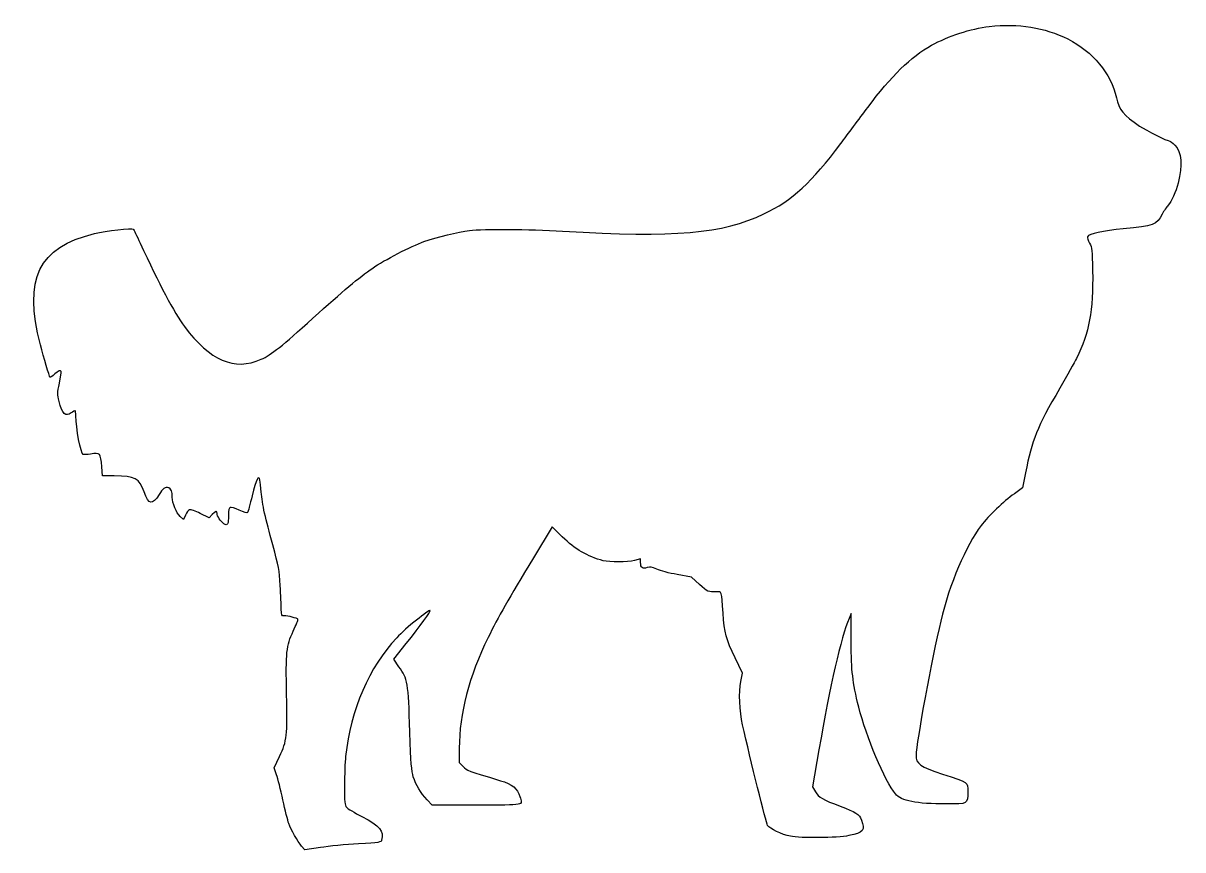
# Model space of a CAD drawing. Header units: centimetres. Extents: x -18 to 17.7, y -12.7 to 12.7.
import ezdxf

# ---------------------------------------------------------------- set-up
doc = ezdxf.new("R2010")
doc.units = ezdxf.units.CM
doc.header["$MEASUREMENT"] = 0
doc.layers.add('Layer 1', color=7, linetype='Continuous')

msp = doc.modelspace()

# ---------------------------------------------------------------- linework, layer by layer
at = {"layer": 'Layer 1'}
msp.add_open_spline([(11.74044, 12.64355), (11.176, 12.57652), (10.47044, 12.34722), (9.96597, 12.06499), (9.96597, 12.06499), (9.33097, 11.71221), (8.72066, 11.11602), (8.00453, 10.15293), (8.00453, 10.15293), (7.747, 9.80721), (7.37659, 9.30979), (7.18256, 9.04874), (7.18256, 9.04874), (6.29003, 7.85282), (5.67973, 7.29191), (4.81542, 6.87916), (4.81542, 6.87916), (3.52778, 6.26885), (2.10256, 6.14538), (-1.3723, 6.34999), (-1.3723, 6.34999), (-2.42711, 6.40996), (-3.78883, 6.42055), (-4.23333, 6.36763), (-4.23333, 6.36763), (-4.57552, 6.32882), (-5.23875, 6.16655), (-5.63739, 6.02544), (-5.63739, 6.02544), (-6.01486, 5.89491), (-6.86858, 5.45041), (-7.21078, 5.21405), (-7.21078, 5.21405), (-7.64117, 4.91419), (-8.11389, 4.51555), (-9.04875, 3.66888), (-9.04875, 3.66888), (-9.99419, 2.81163), (-10.32228, 2.55057), (-10.63978, 2.40594), (-10.63978, 2.40594), (-11.45822, 2.03905), (-12.22022, 2.36713), (-12.99281, 3.41136), (-12.99281, 3.41136), (-13.31384, 3.84528), (-13.7795, 4.72369), (-14.35806, 5.97958), (-14.35806, 5.97958), (-14.46037, 6.20183), (-14.55562, 6.39586), (-14.5662, 6.40644), (-14.5662, 6.40644), (-14.60853, 6.4523), (-15.40934, 6.36763), (-15.76212, 6.27591), (-15.76212, 6.27591), (-17.4872, 5.84552), (-17.95287, 4.88949), (-17.4237, 2.85044), (-17.4237, 2.85044), (-17.32139, 2.45533), (-17.14853, 1.8803), (-17.12384, 1.85561), (-17.12384, 1.85561), (-17.11678, 1.84855), (-17.05328, 1.89442), (-16.98273, 1.95439), (-16.98273, 1.95439), (-16.86984, 2.05317), (-16.79929, 2.08139), (-16.78165, 2.02847), (-16.78165, 2.02847), (-16.77812, 2.01789), (-16.80634, 1.85914), (-16.84162, 1.67569), (-16.84162, 1.67569), (-16.90512, 1.35819), (-16.90512, 1.32997), (-16.84868, 1.11125), (-16.84868, 1.11125), (-16.7499, 0.72672), (-16.65112, 0.63147), (-16.47826, 0.75494), (-16.47826, 0.75494), (-16.42182, 0.79727), (-16.36537, 0.82902), (-16.35479, 0.82902), (-16.35479, 0.82902), (-16.34421, 0.82902), (-16.33362, 0.75494), (-16.33362, 0.66321), (-16.33362, 0.66321), (-16.33362, 0.29632), (-16.18193, -0.4939), (-16.10784, -0.52212), (-16.10784, -0.52212), (-16.08667, -0.5327), (-15.98437, -0.52565), (-15.88206, -0.50801), (-15.88206, -0.50801), (-15.5822, -0.46215), (-15.57162, -0.47273), (-15.53634, -0.89959), (-15.53634, -0.89959), (-15.53634, -0.89959), (-15.51165, -1.18181), (-15.51165, -1.18181), (-15.51165, -1.18181), (-15.51165, -1.18181), (-15.15534, -1.18181), (-15.15534, -1.18181), (-15.15534, -1.18181), (-14.50623, -1.18534), (-14.38981, -1.24531), (-14.23812, -1.66864), (-14.23812, -1.66864), (-14.09701, -2.07433), (-13.98059, -2.0955), (-13.77598, -1.74978), (-13.77598, -1.74978), (-13.66662, -1.56281), (-13.59254, -1.51342), (-13.47965, -1.55222), (-13.47965, -1.55222), (-13.40557, -1.57339), (-13.37029, -1.66864), (-13.37029, -1.8415), (-13.37029, -1.8415), (-13.37029, -2.01083), (-13.24329, -2.32128), (-13.1304, -2.42711), (-13.1304, -2.42711), (-13.1304, -2.42711), (-13.02809, -2.52589), (-13.02809, -2.52589), (-13.02809, -2.52589), (-13.02809, -2.52589), (-12.96459, -2.38478), (-12.96459, -2.38478), (-12.96459, -2.38478), (-12.92931, -2.30364), (-12.87287, -2.23309), (-12.83759, -2.2225), (-12.83759, -2.2225), (-12.80231, -2.20839), (-12.6612, -2.25778), (-12.50951, -2.33186), (-12.50951, -2.33186), (-12.50951, -2.33186), (-12.2414, -2.46592), (-12.2414, -2.46592), (-12.2414, -2.46592), (-12.2414, -2.46592), (-12.14262, -2.37067), (-12.14262, -2.37067), (-12.14262, -2.37067), (-12.0262, -2.25778), (-11.99445, -2.25073), (-11.99445, -2.33539), (-11.99445, -2.33539), (-11.99445, -2.41653), (-11.88509, -2.58233), (-11.78278, -2.65289), (-11.78278, -2.65289), (-11.67342, -2.7305), (-11.64167, -2.67053), (-11.64167, -2.38831), (-11.64167, -2.38831), (-11.64167, -2.23309), (-11.62756, -2.16253), (-11.59228, -2.14842), (-11.59228, -2.14842), (-11.56759, -2.13784), (-11.44059, -2.17664), (-11.31006, -2.23661), (-11.31006, -2.23661), (-11.16189, -2.30364), (-11.07017, -2.32833), (-11.05606, -2.30364), (-11.05606, -2.30364), (-11.04195, -2.28247), (-10.97845, -2.05317), (-10.91495, -1.78858), (-10.91495, -1.78858), (-10.79148, -1.28411), (-10.71387, -1.12536), (-10.67859, -1.3088), (-10.67859, -1.3088), (-10.66801, -1.36524), (-10.64684, -1.53105), (-10.63626, -1.67569), (-10.63626, -1.67569), (-10.60451, -2.05316), (-10.50926, -2.48708), (-10.27995, -3.30552), (-10.27995, -3.30552), (-10.10003, -3.96169), (-10.08239, -4.06752), (-10.05064, -4.55083), (-10.05064, -4.55083), (-10.03653, -4.84011), (-10.02242, -5.17172), (-10.01889, -5.28108), (-10.01889, -5.28108), (-10.01889, -5.47511), (-10.01536, -5.48569), (-9.92717, -5.48569), (-9.92717, -5.48569), (-9.81781, -5.48569), (-9.52853, -5.55625), (-9.50736, -5.588), (-9.50736, -5.588), (-9.5003, -5.60211), (-9.5638, -5.76439), (-9.652, -5.95136), (-9.652, -5.95136), (-9.86719, -6.42408), (-9.88483, -6.58989), (-9.85661, -7.90222), (-9.85661, -7.90222), (-9.82839, -9.1828), (-9.8425, -9.31333), (-10.07533, -9.81428), (-10.07533, -9.81428), (-10.07533, -9.81428), (-10.23761, -10.16), (-10.23761, -10.16), (-10.23761, -10.16), (-10.23761, -10.16), (-10.16353, -10.37167), (-10.16353, -10.37167), (-10.16353, -10.37167), (-10.12472, -10.48809), (-10.03653, -10.83734), (-9.9695, -11.14778), (-9.9695, -11.14778), (-9.90247, -11.45822), (-9.82133, -11.78278), (-9.78958, -11.87097), (-9.78958, -11.87097), (-9.71902, -12.07205), (-9.52147, -12.4213), (-9.39447, -12.56947), (-9.39447, -12.56947), (-9.39447, -12.56947), (-9.29569, -12.68236), (-9.29569, -12.68236), (-9.29569, -12.68236), (-9.29569, -12.68236), (-8.81944, -12.6118), (-8.81944, -12.6118), (-8.81944, -12.6118), (-8.55838, -12.57299), (-8.02922, -12.52008), (-7.64822, -12.49891), (-7.64822, -12.49891), (-6.99558, -12.4601), (-6.95325, -12.45305), (-6.93561, -12.38249), (-6.93561, -12.38249), (-6.858, -12.10027), (-6.98853, -11.94857), (-7.54239, -11.6593), (-7.54239, -11.6593), (-7.76817, -11.54288), (-7.98336, -11.41236), (-8.01511, -11.37002), (-8.01511, -11.37002), (-8.07155, -11.31005), (-8.07861, -11.21833), (-8.07861, -10.71033), (-8.07861, -10.71033), (-8.07861, -10.3893), (-8.06097, -9.98008), (-8.04333, -9.80722), (-8.04333, -9.80722), (-7.88105, -8.35378), (-7.32719, -7.07319), (-6.47347, -6.16303), (-6.47347, -6.16303), (-6.19125, -5.86317), (-5.48216, -5.28461), (-5.44336, -5.31989), (-5.44336, -5.31989), (-5.42219, -5.34458), (-5.73969, -5.78556), (-6.18067, -6.33942), (-6.18067, -6.33942), (-6.18067, -6.33942), (-6.56167, -6.8192), (-6.56167, -6.8192), (-6.56167, -6.8192), (-6.56167, -6.8192), (-6.40645, -7.04851), (-6.40645, -7.04851), (-6.40645, -7.04851), (-6.12776, -7.44362), (-6.11717, -7.50007), (-6.06778, -9.05934), (-6.06778, -9.05934), (-6.03603, -10.02595), (-6.01839, -10.25173), (-5.96195, -10.43517), (-5.96195, -10.43517), (-5.88434, -10.68917), (-5.74323, -10.922), (-5.53509, -11.14778), (-5.53509, -11.14778), (-5.53509, -11.14778), (-5.38692, -11.30653), (-5.38692, -11.30653), (-5.38692, -11.30653), (-5.38692, -11.30653), (-4.01814, -11.30653), (-4.01814, -11.30653), (-4.01814, -11.30653), (-2.48003, -11.30653), (-2.6035, -11.33122), (-2.68464, -11.04195), (-2.68464, -11.04195), (-2.74814, -10.80912), (-2.93511, -10.65742), (-3.28083, -10.55512), (-3.28083, -10.55512), (-4.32152, -10.24115), (-4.30036, -10.2482), (-4.42736, -10.1212), (-4.42736, -10.1212), (-4.42736, -10.1212), (-4.55083, -9.99773), (-4.55083, -9.99773), (-4.55083, -9.99773), (-4.55083, -9.99773), (-4.55083, -9.55323), (-4.55083, -9.55323), (-4.55083, -9.55323), (-4.55083, -8.51254), (-4.24391, -7.3272), (-3.66536, -6.15598), (-3.66536, -6.15598), (-3.34433, -5.50687), (-3.048, -4.98123), (-2.27189, -3.70417), (-2.27189, -3.70417), (-2.27189, -3.70417), (-1.69333, -2.75167), (-1.69333, -2.75167), (-1.69333, -2.75167), (-1.69333, -2.75167), (-1.38289, -3.05506), (-1.38289, -3.05506), (-1.38289, -3.05506), (-0.99131, -3.43959), (-0.61031, -3.66184), (-0.12347, -3.78884), (-0.12347, -3.78884), (0.07409, -3.84176), (0.62089, -3.83823), (0.83961, -3.77826), (0.83961, -3.77826), (0.83961, -3.77826), (1.02305, -3.7324), (1.02305, -3.7324), (1.02305, -3.7324), (1.02305, -3.7324), (1.02305, -3.84529), (1.02305, -3.84529), (1.02305, -3.84529), (1.02305, -4.00051), (1.08655, -4.0499), (1.22766, -4.00051), (1.22766, -4.00051), (1.32291, -3.96876), (1.36524, -3.97582), (1.52399, -4.0499), (1.52399, -4.0499), (1.63335, -4.10282), (1.89441, -4.16984), (2.14841, -4.21571), (2.14841, -4.21571), (2.14841, -4.21571), (2.58938, -4.29332), (2.58938, -4.29332), (2.58938, -4.29332), (2.58938, -4.29332), (2.8328, -4.5191), (2.8328, -4.5191), (2.8328, -4.5191), (3.07622, -4.74488), (3.10797, -4.75899), (3.35844, -4.74488), (3.35844, -4.74488), (3.51719, -4.73782), (3.51013, -4.71313), (3.55952, -5.39752), (3.55952, -5.39752), (3.60185, -6.01488), (3.65124, -6.19833), (3.92994, -6.78041), (3.92994, -6.78041), (3.92994, -6.78041), (4.15219, -7.24608), (4.15219, -7.24608), (4.15219, -7.24608), (4.15219, -7.24608), (4.1028, -7.50361), (4.1028, -7.50361), (4.1028, -7.50361), (4.0393, -7.82464), (4.06399, -8.41378), (4.15924, -8.83711), (4.15924, -8.83711), (4.39913, -9.90603), (4.88243, -11.86747), (4.92477, -11.93097), (4.92477, -11.93097), (4.98827, -12.03328), (5.36574, -12.21319), (5.6268, -12.26611), (5.6268, -12.26611), (5.93724, -12.32961), (7.06966, -12.31903), (7.42244, -12.24494), (7.42244, -12.24494), (7.87047, -12.15675), (7.93397, -12.07561), (7.8105, -11.76516), (7.8105, -11.76516), (7.73642, -11.58172), (7.64822, -11.52527), (7.16139, -11.34183), (7.16139, -11.34183), (6.62164, -11.14075), (6.5017, -11.07019), (6.39939, -10.8938), (6.39939, -10.8938), (6.39939, -10.8938), (6.3112, -10.74916), (6.3112, -10.74916), (6.3112, -10.74916), (6.3112, -10.74916), (6.50523, -9.60616), (6.50523, -9.60616), (6.50523, -9.60616), (6.84742, -7.60591), (7.17904, -6.15952), (7.43304, -5.56333), (7.43304, -5.56333), (7.43304, -5.56333), (7.49654, -5.41516), (7.49654, -5.41516), (7.49654, -5.41516), (7.49654, -5.41516), (7.49654, -6.28652), (7.49654, -6.28652), (7.49654, -6.28652), (7.50007, -7.20374), (7.53535, -7.49655), (7.72937, -8.2903), (7.72937, -8.2903), (7.95162, -9.19341), (8.5337, -10.5763), (8.85473, -10.96083), (8.85473, -10.96083), (9.03817, -11.18308), (9.48267, -11.27127), (10.43165, -11.27127), (10.43165, -11.27127), (11.08429, -11.27127), (11.07723, -11.2748), (11.07723, -10.90085), (11.07723, -10.90085), (11.07723, -10.58335), (11.12662, -10.61863), (10.30465, -10.35052), (10.30465, -10.35052), (9.59909, -10.11769), (9.48973, -10.04008), (9.48973, -9.76844), (9.48973, -9.76844), (9.48973, -9.41919), (9.98009, -6.75925), (10.2482, -5.64447), (10.2482, -5.64447), (10.51984, -4.50853), (11.02431, -3.31614), (11.48998, -2.70936), (11.48998, -2.70936), (11.72281, -2.40244), (12.17437, -1.96853), (12.51304, -1.72864), (12.51304, -1.72864), (12.51304, -1.72864), (12.75998, -1.55225), (12.75998, -1.55225), (12.75998, -1.55225), (12.75998, -1.55225), (12.8517, -1.08306), (12.8517, -1.08306), (12.8517, -1.08306), (13.05631, -0.06353), (13.20095, 0.2963), (13.90651, 1.51691), (13.90651, 1.51691), (14.12876, 1.90497), (14.36159, 2.31772), (14.41804, 2.43413), (14.41804, 2.43413), (14.82021, 3.23846), (14.93662, 3.88405), (14.91546, 5.13288), (14.91546, 5.13288), (14.90488, 5.77141), (14.89782, 5.83138), (14.82374, 5.97602), (14.82374, 5.97602), (14.77788, 6.06069), (14.74966, 6.15241), (14.76024, 6.1771), (14.76024, 6.1771), (14.79199, 6.26177), (15.24707, 6.36407), (15.85738, 6.42052), (15.85738, 6.42052), (16.80282, 6.51224), (16.88044, 6.54046), (17.0533, 6.86855), (17.0533, 6.86855), (17.10974, 6.97086), (17.19088, 7.09433), (17.23674, 7.14372), (17.23674, 7.14372), (17.33905, 7.25661), (17.48016, 7.56), (17.54718, 7.82811), (17.54718, 7.82811), (17.68829, 8.36786), (17.64949, 8.78767), (17.44135, 8.9958), (17.44135, 8.9958), (17.37432, 9.06283), (17.30377, 9.11927), (17.28613, 9.11927), (17.28613, 9.11927), (17.21205, 9.11927), (16.56294, 9.44383), (16.35832, 9.58141), (16.35832, 9.58141), (15.86443, 9.91655), (15.72685, 10.08588), (15.64571, 10.45277), (15.64571, 10.45277), (15.48696, 11.19008), (14.92252, 11.87446), (14.15346, 12.25899), (14.15346, 12.25899), (13.4479, 12.6153), (12.63299, 12.74582), (11.74046, 12.64352), (11.74046, 12.64352), (11.74046, 12.64352), (11.74044, 12.64355), (11.74044, 12.64355)], degree=3, knots=[0, 0, 0, 0, 0.00704225, 0.00704225, 0.00704225, 0.00704225, 0.01408451, 0.01408451, 0.01408451, 0.01408451, 0.02112676, 0.02112676, 0.02112676, 0.02112676, 0.02816901, 0.02816901, 0.02816901, 0.02816901, 0.03521127, 0.03521127, 0.03521127, 0.03521127, 0.04225352, 0.04225352, 0.04225352, 0.04225352, 0.04929577, 0.04929577, 0.04929577, 0.04929577, 0.05633803, 0.05633803, 0.05633803, 0.05633803, 0.06338028, 0.06338028, 0.06338028, 0.06338028, 0.07042254, 0.07042254, 0.07042254, 0.07042254, 0.07746479, 0.07746479, 0.07746479, 0.07746479, 0.08450704, 0.08450704, 0.08450704, 0.08450704, 0.0915493, 0.0915493, 0.0915493, 0.0915493, 0.09859155, 0.09859155, 0.09859155, 0.09859155, 0.1056338, 0.1056338, 0.1056338, 0.1056338, 0.11267606, 0.11267606, 0.11267606, 0.11267606, 0.11971831, 0.11971831, 0.11971831, 0.11971831, 0.12676056, 0.12676056, 0.12676056, 0.12676056, 0.13380282, 0.13380282, 0.13380282, 0.13380282, 0.14084507, 0.14084507, 0.14084507, 0.14084507, 0.14788732, 0.14788732, 0.14788732, 0.14788732, 0.15492958, 0.15492958, 0.15492958, 0.15492958, 0.16197183, 0.16197183, 0.16197183, 0.16197183, 0.16901408, 0.16901408, 0.16901408, 0.16901408, 0.17605634, 0.17605634, 0.17605634, 0.17605634, 0.18309859, 0.18309859, 0.18309859, 0.18309859, 0.19014085, 0.19014085, 0.19014085, 0.19014085, 0.1971831, 0.1971831, 0.1971831, 0.1971831, 0.20422535, 0.20422535, 0.20422535, 0.20422535, 0.21126761, 0.21126761, 0.21126761, 0.21126761, 0.21830986, 0.21830986, 0.21830986, 0.21830986, 0.22535211, 0.22535211, 0.22535211, 0.22535211, 0.23239437, 0.23239437, 0.23239437, 0.23239437, 0.23943662, 0.23943662, 0.23943662, 0.23943662, 0.24647887, 0.24647887, 0.24647887, 0.24647887, 0.25352113, 0.25352113, 0.25352113, 0.25352113, 0.26056338, 0.26056338, 0.26056338, 0.26056338, 0.26760563, 0.26760563, 0.26760563, 0.26760563, 0.27464789, 0.27464789, 0.27464789, 0.27464789, 0.28169014, 0.28169014, 0.28169014, 0.28169014, 0.28873239, 0.28873239, 0.28873239, 0.28873239, 0.29577465, 0.29577465, 0.29577465, 0.29577465, 0.3028169, 0.3028169, 0.3028169, 0.3028169, 0.30985915, 0.30985915, 0.30985915, 0.30985915, 0.31690141, 0.31690141, 0.31690141, 0.31690141, 0.32394366, 0.32394366, 0.32394366, 0.32394366, 0.33098592, 0.33098592, 0.33098592, 0.33098592, 0.33802817, 0.33802817, 0.33802817, 0.33802817, 0.34507042, 0.34507042, 0.34507042, 0.34507042, 0.35211268, 0.35211268, 0.35211268, 0.35211268, 0.35915493, 0.35915493, 0.35915493, 0.35915493, 0.36619718, 0.36619718, 0.36619718, 0.36619718, 0.37323944, 0.37323944, 0.37323944, 0.37323944, 0.38028169, 0.38028169, 0.38028169, 0.38028169, 0.38732394, 0.38732394, 0.38732394, 0.38732394, 0.3943662, 0.3943662, 0.3943662, 0.3943662, 0.40140845, 0.40140845, 0.40140845, 0.40140845, 0.4084507, 0.4084507, 0.4084507, 0.4084507, 0.41549296, 0.41549296, 0.41549296, 0.41549296, 0.42253521, 0.42253521, 0.42253521, 0.42253521, 0.42957746, 0.42957746, 0.42957746, 0.42957746, 0.43661972, 0.43661972, 0.43661972, 0.43661972, 0.44366197, 0.44366197, 0.44366197, 0.44366197, 0.45070423, 0.45070423, 0.45070423, 0.45070423, 0.45774648, 0.45774648, 0.45774648, 0.45774648, 0.46478873, 0.46478873, 0.46478873, 0.46478873, 0.47183099, 0.47183099, 0.47183099, 0.47183099, 0.47887324, 0.47887324, 0.47887324, 0.47887324, 0.48591549, 0.48591549, 0.48591549, 0.48591549, 0.49295775, 0.49295775, 0.49295775, 0.49295775, 0.5, 0.5, 0.5, 0.5, 0.50704225, 0.50704225, 0.50704225, 0.50704225, 0.51408451, 0.51408451, 0.51408451, 0.51408451, 0.52112676, 0.52112676, 0.52112676, 0.52112676, 0.52816901, 0.52816901, 0.52816901, 0.52816901, 0.53521127, 0.53521127, 0.53521127, 0.53521127, 0.54225352, 0.54225352, 0.54225352, 0.54225352, 0.54929577, 0.54929577, 0.54929577, 0.54929577, 0.55633803, 0.55633803, 0.55633803, 0.55633803, 0.56338028, 0.56338028, 0.56338028, 0.56338028, 0.57042254, 0.57042254, 0.57042254, 0.57042254, 0.57746479, 0.57746479, 0.57746479, 0.57746479, 0.58450704, 0.58450704, 0.58450704, 0.58450704, 0.5915493, 0.5915493, 0.5915493, 0.5915493, 0.59859155, 0.59859155, 0.59859155, 0.59859155, 0.6056338, 0.6056338, 0.6056338, 0.6056338, 0.61267606, 0.61267606, 0.61267606, 0.61267606, 0.61971831, 0.61971831, 0.61971831, 0.61971831, 0.62676056, 0.62676056, 0.62676056, 0.62676056, 0.63380282, 0.63380282, 0.63380282, 0.63380282, 0.64084507, 0.64084507, 0.64084507, 0.64084507, 0.64788732, 0.64788732, 0.64788732, 0.64788732, 0.65492958, 0.65492958, 0.65492958, 0.65492958, 0.66197183, 0.66197183, 0.66197183, 0.66197183, 0.66901408, 0.66901408, 0.66901408, 0.66901408, 0.67605634, 0.67605634, 0.67605634, 0.67605634, 0.68309859, 0.68309859, 0.68309859, 0.68309859, 0.69014085, 0.69014085, 0.69014085, 0.69014085, 0.6971831, 0.6971831, 0.6971831, 0.6971831, 0.70422535, 0.70422535, 0.70422535, 0.70422535, 0.71126761, 0.71126761, 0.71126761, 0.71126761, 0.71830986, 0.71830986, 0.71830986, 0.71830986, 0.72535211, 0.72535211, 0.72535211, 0.72535211, 0.73239437, 0.73239437, 0.73239437, 0.73239437, 0.73943662, 0.73943662, 0.73943662, 0.73943662, 0.74647887, 0.74647887, 0.74647887, 0.74647887, 0.75352113, 0.75352113, 0.75352113, 0.75352113, 0.76056338, 0.76056338, 0.76056338, 0.76056338, 0.76760563, 0.76760563, 0.76760563, 0.76760563, 0.77464789, 0.77464789, 0.77464789, 0.77464789, 0.78169014, 0.78169014, 0.78169014, 0.78169014, 0.78873239, 0.78873239, 0.78873239, 0.78873239, 0.79577465, 0.79577465, 0.79577465, 0.79577465, 0.8028169, 0.8028169, 0.8028169, 0.8028169, 0.80985915, 0.80985915, 0.80985915, 0.80985915, 0.81690141, 0.81690141, 0.81690141, 0.81690141, 0.82394366, 0.82394366, 0.82394366, 0.82394366, 0.83098592, 0.83098592, 0.83098592, 0.83098592, 0.83802817, 0.83802817, 0.83802817, 0.83802817, 0.84507042, 0.84507042, 0.84507042, 0.84507042, 0.85211268, 0.85211268, 0.85211268, 0.85211268, 0.85915493, 0.85915493, 0.85915493, 0.85915493, 0.86619718, 0.86619718, 0.86619718, 0.86619718, 0.87323944, 0.87323944, 0.87323944, 0.87323944, 0.88028169, 0.88028169, 0.88028169, 0.88028169, 0.88732394, 0.88732394, 0.88732394, 0.88732394, 0.8943662, 0.8943662, 0.8943662, 0.8943662, 0.90140845, 0.90140845, 0.90140845, 0.90140845, 0.9084507, 0.9084507, 0.9084507, 0.9084507, 0.91549296, 0.91549296, 0.91549296, 0.91549296, 0.92253521, 0.92253521, 0.92253521, 0.92253521, 0.92957746, 0.92957746, 0.92957746, 0.92957746, 0.93661972, 0.93661972, 0.93661972, 0.93661972, 0.94366197, 0.94366197, 0.94366197, 0.94366197, 0.95070423, 0.95070423, 0.95070423, 0.95070423, 0.95774648, 0.95774648, 0.95774648, 0.95774648, 0.96478873, 0.96478873, 0.96478873, 0.96478873, 0.97183099, 0.97183099, 0.97183099, 0.97183099, 0.97887324, 0.97887324, 0.97887324, 0.97887324, 0.98591549, 0.98591549, 0.98591549, 0.98591549, 1, 1, 1, 1], dxfattribs=at)

doc.saveas('drawing.dxf')
